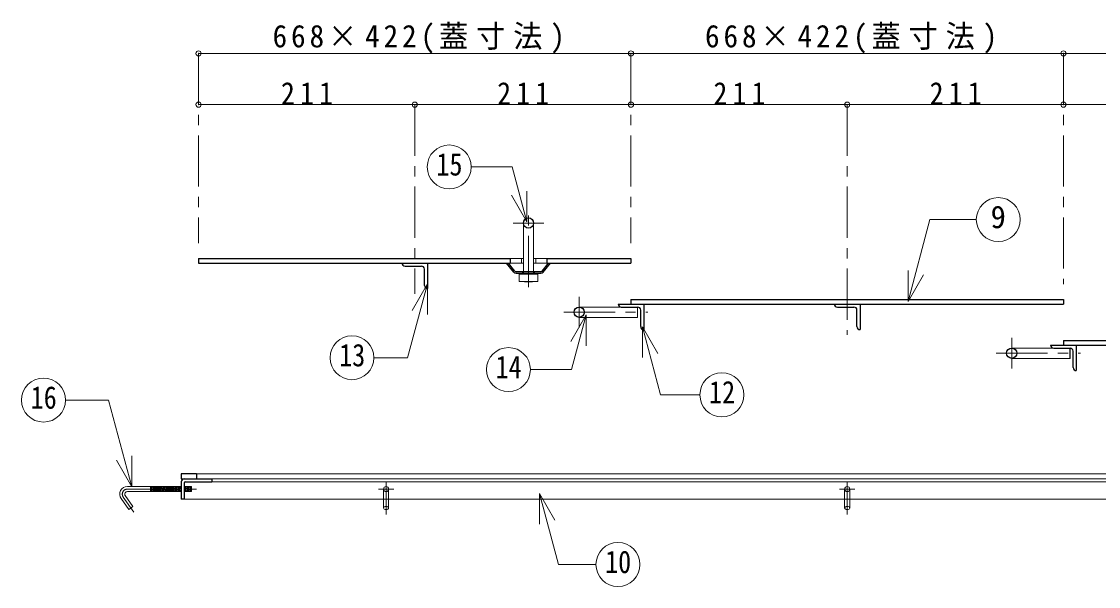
# Model space of a CAD drawing. Units: millimetres at full size, sheet at 1:10. Extents: x -2052 to 1998, y -1453 to 1357.
# Drawn here: x -1151 to -100, y -534 to 17 of the extents above; entities that cross this region are included whole.
import ezdxf
from ezdxf.enums import TextEntityAlignment as Align

# ---------------------------------------------------------------- set-up
doc = ezdxf.new("R2010")
doc.units = ezdxf.units.MM
doc.header["$LTSCALE"] = 10
doc.header["$PDMODE"] = 32
doc.header["$PDSIZE"] = 5
doc.linetypes.add('CHAIN1', pattern=[8, 5, -1, 1, -1])
doc.linetypes.add('DASHED1', pattern=[1.8, 1.2, -0.6])
doc.layers.add('0-0____1', color=4, linetype='Continuous', lineweight=9)
doc.styles.add('ＭＳ ゴシック', font='')
doc.styles.get('ＭＳ ゴシック').set_extended_font_data('MS Gothic')

msp = doc.modelspace()

# ---------------------------------------------------------------- linework, layer by layer
at = {"layer": '0-0____1', "linetype": 'CHAIN1'}
for p, q in [((-977.97, -14.01), (-977.97, -199.01)), ((-555.97, -14.01), (-555.97, -199.01)), ((-133.97, -14.01), (-133.97, -239.01)), ((-766.97, -64.01), (-766.97, -248.51)), ((-344.97, -64.01), (-344.97, -288.51)), ((-655.97, -242.01), (-655.97, -164.51)), ((-670.97, -179.51), (-640.97, -179.51)), ((-606.47, -251.51), (-606.47, -281.51)), ((-621.47, -266.51), (-539.47, -266.51)), ((-184.47, -291.51), (-184.47, -321.51)), ((-199.47, -306.51), (-117.47, -306.51)), ((-1047.37, -439.01), (-979.87, -439.01)), ((-787.47, -439.01), (-802.47, -439.01)), ((-794.97, -431.51), (-794.97, -463.94)), ((-337.47, -439.01), (-352.47, -439.01)), ((-344.97, -431.51), (-344.97, -463.94)), ((-1051.46, -446.87), (-1041.15, -461.6))]:
    msp.add_line(p, q, dxfattribs=at)
at = {"layer": '0-0____1'}
for p, q in [((-977.97, -14.01), (-555.97, -14.01)), ((-555.97, -14.01), (-133.97, -14.01)), ((-133.97, -14.01), (288.03, -14.01)), ((-977.97, -64.01), (-766.97, -64.01)), ((-766.97, -64.01), (-555.97, -64.01)), ((-555.97, -64.01), (-344.97, -64.01)), ((-344.97, -64.01), (-133.97, -64.01)), ((-133.97, -64.01), (77.03, -64.01)), ((-660.97, -214.01), (-662.97, -214.01)), ((-660.97, -218.51), (-662.97, -218.51)), ((-648.97, -214.01), (-650.97, -214.01)), ((-648.97, -218.51), (-650.97, -218.51)), ((290.03, -424.01), (-979.97, -424.01)), ((-1024.87, -441.51), (-1024.87, -436.51)), ((-1024, -436.51), (-1024.41, -441.51)), ((-1023, -436.51), (-1023.41, -441.51)), ((-1022, -436.51), (-1022.4, -441.51)), ((-1020.99, -436.51), (-1021.4, -441.51)), ((-1019.99, -436.51), (-1020.4, -441.51)), ((-1018.99, -436.51), (-1019.39, -441.51)), ((-1017.98, -436.51), (-1018.39, -441.51)), ((-1016.98, -436.51), (-1017.39, -441.51)), ((-1015.98, -436.51), (-1016.38, -441.51)), ((-1014.97, -436.51), (-1015.38, -441.51)), ((-1013.97, -436.51), (-1014.38, -441.51)), ((-1012.97, -436.51), (-1013.37, -441.51)), ((-1011.96, -436.51), (-1012.37, -441.51)), ((-1010.96, -436.51), (-1011.37, -441.51)), ((-1009.96, -436.51), (-1010.36, -441.51)), ((-1008.95, -436.51), (-1009.36, -441.51)), ((-1007.95, -436.51), (-1008.36, -441.51)), ((-1006.95, -436.51), (-1007.35, -441.51)), ((-1005.94, -436.51), (-1006.35, -441.51)), ((-1004.94, -436.51), (-1005.35, -441.51)), ((-1003.94, -436.51), (-1004.34, -441.51)), ((-1002.93, -436.51), (-1003.34, -441.51)), ((-1001.93, -436.51), (-1002.34, -441.51)), ((-1000.93, -436.51), (-1001.33, -441.51)), ((-999.92, -436.51), (-1000.33, -441.51)), ((-998.92, -436.51), (-999.33, -441.51)), ((-997.92, -436.51), (-998.32, -441.51)), ((-996.91, -436.51), (-997.32, -441.51)), ((-995.91, -436.51), (-996.32, -441.51)), ((-994.97, -437.34), (-995.31, -441.51)), ((-991.9, -436.51), (-991.97, -437.46)), ((-990.89, -436.51), (-991.3, -441.51)), ((-989.89, -436.51), (-990.3, -441.51)), ((-988.89, -436.51), (-989.29, -441.51)), ((-987.88, -436.51), (-988.29, -441.51)), ((-986.88, -436.51), (-987.29, -441.51)), ((-985.88, -436.51), (-986.28, -441.51)), ((-984.87, -436.51), (-985.28, -441.51)), ((115.03, -449.01), (-991.97, -449.01)), ((-797.47, -449.01), (-797.47, -457.5)), ((-792.47, -449.01), (-792.47, -457.5)), ((-347.47, -449.01), (-347.47, -457.5)), ((-342.47, -449.01), (-342.47, -457.5))]:
    msp.add_line(p, q, dxfattribs=at)
at = {"layer": '0-0____1', "color": 7, "lineweight": 18}
for p, q in [((-657.59, -178.46), (-672.59, -152.48)), ((-657.59, -178.46), (-657.59, -148.46)), ((-285.6, -255.93), (-264.21, -176.11)), ((-219, -176.11), (-264.21, -176.11)), ((-660.97, -179.51), (-660.97, -227.01)), ((-650.97, -179.51), (-650.97, -227.01)), ((-673.97, -218.51), (-662.97, -218.51)), ((-637.97, -218.51), (-648.97, -218.51)), ((-664.97, -229.51), (-646.97, -229.51)), ((-664.97, -236.51), (-664.97, -229.51)), ((-660.97, -228.51), (-660.97, -229.11)), ((-659.97, -229.01), (-651.97, -229.01)), ((-651.97, -229.01), (-655.97, -229.51)), ((-655.97, -229.51), (-655.97, -236.51)), ((-646.97, -229.51), (-651.97, -229.01)), ((-650.97, -228.51), (-650.97, -229.11)), ((-646.97, -236.51), (-646.97, -229.51)), ((-285.6, -255.93), (-285.6, -225.93)), ((-285.6, -255.93), (-270.6, -229.95)), ((-754.63, -238.89), (-773.93, -310.91)), ((-754.63, -238.89), (-769.63, -264.87)), ((-754.63, -238.89), (-754.63, -268.89)), ((-664.97, -236.51), (-646.97, -236.51)), ((-664.97, -236.51), (-659.97, -237.01)), ((-659.97, -237.01), (-655.97, -236.51)), ((-655.97, -236.51), (-651.97, -237.01)), ((-606.47, -261.51), (-565.47, -261.51)), ((-599.59, -269.16), (-614.59, -295.14)), ((-599.59, -269.16), (-613.87, -322.44)), ((-599.59, -269.16), (-599.59, -299.16)), ((-544.83, -280.77), (-529.83, -306.75)), ((-544.83, -280.77), (-544.83, -310.77)), ((-544.83, -280.77), (-527.06, -347.09)), ((-184.47, -301.51), (-143.47, -301.51)), ((-773.93, -310.91), (-806.81, -310.91)), ((-184.47, -311.51), (-127.47, -311.51)), ((-613.87, -322.44), (-654.11, -322.44)), ((-1065.74, -352.24), (-1107.83, -352.24)), ((-1043.1, -436.71), (-1065.74, -352.24)), ((-488.73, -347.09), (-527.06, -347.09)), ((-1043.1, -436.71), (-1043.1, -406.71)), ((-1043.1, -436.71), (-1058.1, -410.73)), ((-964.97, -429.01), (275.03, -429.01)), ((-1047.37, -436.51), (-994.97, -436.51)), ((-991.97, -436.51), (-984.87, -436.51)), ((-984.87, -441.51), (-984.87, -436.51)), ((-964.97, -432.01), (275.03, -432.01)), ((-1053.51, -448.31), (-1046.07, -458.94)), ((-1049.42, -445.44), (-1041.97, -456.07)), ((-1047.37, -441.51), (-994.97, -441.51)), ((-991.97, -441.51), (-984.87, -441.51)), ((-645.17, -443.28), (-630.17, -469.26)), ((-645.17, -443.28), (-645.17, -473.28)), ((-645.17, -443.28), (-626.59, -512.6)), ((-1041.97, -456.07), (-1046.07, -458.94)), ((-590.14, -512.6), (-626.59, -512.6))]:
    msp.add_line(p, q, dxfattribs=at)
at = {"layer": '0-0____1', "color": 5, "lineweight": 25}
for p, q in [((-977.97, -214.01), (-977.97, -218.51)), ((-977.97, -214.01), (-673.97, -214.01)), ((-977.97, -218.51), (-673.97, -218.51)), ((-754.47, -218.51), (-754.47, -243.51)), ((-670.37, -227.38), (-677.47, -218.51)), ((-669.2, -226.44), (-675.55, -218.51)), ((-673.97, -214.01), (-673.97, -218.51)), ((-642.74, -226.44), (-636.39, -218.51)), ((-641.57, -227.38), (-634.47, -218.51)), ((-637.97, -214.01), (-555.97, -214.01)), ((-555.97, -214.01), (-555.97, -218.51)), ((-776.47, -221.51), (-760.47, -221.51)), ((-757.47, -240.51), (-757.47, -224.51)), ((-643.92, -227.01), (-668.03, -227.01)), ((-668.03, -228.51), (-643.92, -228.51)), ((-568.47, -258.51), (-133.97, -258.51)), ((-565.47, -261.51), (-549.47, -261.51)), ((-555.97, -254.01), (-133.97, -254.01)), ((-555.97, -254.01), (-555.97, -258.51)), ((-543.47, -258.51), (-543.47, -283.51)), ((-354.47, -261.51), (-338.47, -261.51)), ((-332.47, -258.51), (-332.47, -283.51)), ((-133.97, -254.01), (-133.97, -258.51)), ((-546.47, -280.51), (-546.47, -264.51)), ((-335.47, -280.51), (-335.47, -264.51)), ((-133.97, -294.01), (-133.97, -298.51)), ((-133.97, -294.01), (288.03, -294.01)), ((-146.47, -298.51), (288.03, -298.51)), ((-143.47, -301.51), (-127.47, -301.51)), ((-127.47, -311.51), (-127.47, -301.51)), ((-124.47, -320.51), (-124.47, -304.51)), ((-121.47, -298.51), (-121.47, -323.51)), ((-994.97, -424.01), (-994.97, -429.01)), ((-979.97, -424.01), (-994.97, -424.01)), ((-994.97, -429.01), (-964.97, -429.01)), ((-979.97, -424.01), (-979.97, -429.01)), ((-964.97, -429.01), (-964.97, -432.01)), ((-994.97, -432.01), (-994.97, -449.01)), ((-991.97, -433.01), (-991.97, -449.01)), ((-990.97, -432.01), (-964.97, -432.01)), ((-991.97, -449.01), (-994.97, -449.01))]:
    msp.add_line(p, q, dxfattribs=at)
at = {"layer": '0-0____1', "linetype": 'DASHED1'}
for p, q in [((-661.97, -227.01), (-661.97, -228.51)), ((-660.97, -227.01), (-660.97, -228.51)), ((-650.97, -227.01), (-650.97, -228.51)), ((-649.97, -227.01), (-649.97, -228.51)), ((-797.47, -449.01), (-797.47, -439.01)), ((-792.47, -449.01), (-792.47, -439.01)), ((-347.47, -449.01), (-347.47, -439.01)), ((-342.47, -449.01), (-342.47, -439.01))]:
    msp.add_line(p, q, dxfattribs=at)
at = {"layer": '0-0____1', "color": 7, "lineweight": 18}
for points in [[(-657.59, -178.46), (-671.98, -124.77), (-711.93, -124.77)], [(-673.97, -214.01), (-662.97, -214.01), (-662.97, -218.51)], [(-637.97, -214.01), (-648.97, -214.01), (-648.97, -218.51)], [(-655.97, -229.51), (-659.97, -229.01), (-664.97, -229.51)], [(-659.97, -237.01), (-651.97, -237.01), (-646.97, -236.51)], [(-606.47, -271.51), (-549.47, -271.51), (-549.47, -261.51)]]:
    msp.add_lwpolyline(points, dxfattribs=at)
at = {"layer": '0-0____1', "color": 5, "lineweight": 25}
msp.add_lwpolyline([(-637.97, -214.01), (-637.97, -218.51), (-555.97, -218.51)], dxfattribs=at)
at = {"layer": '0-0____1', "color": 7, "lineweight": 18}
for centre in [(-733.36, -124.77), (-197.57, -176.11), (-828.24, -310.91), (-675.53, -322.44), (-467.3, -347.09), (-1129.26, -352.24), (-568.72, -512.6)]:
    msp.add_circle(centre, 21.43, dxfattribs=at)
at = {"layer": '0-0____1', "color": 5, "lineweight": 25}
for centre in [(-655.97, -179.51), (-606.47, -266.51), (-184.47, -306.51)]:
    msp.add_circle(centre, 5, dxfattribs=at)
at = {"layer": '0-0____1'}
for centre in [(-794.97, -439.01), (-344.97, -439.01)]:
    msp.add_circle(centre, 2.5, dxfattribs=at)
at = {"layer": '0-0____1', "color": 5, "lineweight": 25}
for centre, radius, start, end in [((-776.47, -218.51), 3, 180, 270), ((-760.47, -224.51), 3, 0, 90), ((-668.03, -225.51), 3, 218.65981, 270), ((-668.03, -225.51), 1.5, 218.65981, 270), ((-643.92, -225.51), 1.5, 270, 321.34019), ((-643.92, -225.51), 3, 270, 321.34019), ((-754.47, -240.51), 3, 180, 270), ((-565.47, -258.51), 3, 180, 270), ((-549.47, -264.51), 3, 0, 90), ((-354.47, -258.51), 3, 180, 270), ((-338.47, -264.51), 3, 0, 90), ((-543.47, -280.51), 3, 180, 270), ((-332.47, -280.51), 3, 180, 270), ((-143.47, -298.51), 3, 180, 270), ((-127.47, -304.51), 3, 0, 90), ((-121.47, -320.51), 3, 180, 270), ((-991.97, -432.01), 3, 90, 180), ((-990.97, -433.01), 1, 90, 180)]:
    msp.add_arc(centre, radius, start, end, dxfattribs=at)
at = {"layer": '0-0____1', "color": 7, "lineweight": 18}
for radius in [7.5, 2.5]:
    msp.add_arc((-1047.37, -444.01), radius, 90, 215, dxfattribs=at)
at = {"layer": '0-0____1', "linetype": 'CHAIN1'}
msp.add_arc((-1047.37, -444.01), 5, 90, 215, dxfattribs=at)
at = {"layer": '0-0____1'}
for centre in [(-794.97, -457.49), (-344.97, -457.49)]:
    msp.add_ellipse(centre, major_axis=(2.5, 0), ratio=0.57, dxfattribs=at)
for p in [(-977.97, -14.01), (-555.97, -14.01), (-133.97, -14.01), (-977.97, -64.01), (-766.97, -64.01), (-555.97, -64.01), (-344.97, -64.01), (-133.97, -64.01)]:
    msp.add_point(p, dxfattribs=at)

# ---------------------------------------------------------------- texts
at = {"layer": '0-0____1', "color": 7, "style": 'ＭＳ ゴシック', "width": 0.85}
for s, p in [('15', (-745.86, -139.77)), ('13', (-840.74, -325.91)), ('14', (-688.03, -337.44)), ('12', (-479.8, -362.09)), ('16', (-1141.76, -367.24)), ('10', (-581.22, -527.6))]:
    msp.add_text(s, height=21.99, dxfattribs=at).set_placement(p, align=Align.BOTTOM_LEFT)
at = {"layer": '0-0____1', "color": 7, "style": 'ＭＳ ゴシック'}
msp.add_text('9', height=21.99, dxfattribs=at).set_placement((-205.07, -191.11), align=Align.BOTTOM_LEFT)
at = {"layer": '0-0____1', "color": 7, "char_height": 21.99, "attachment_point": 7, "style": 'ＭＳ ゴシック'}
for s, insert in [('\\T1.27;\\W0.95;668×422(蓋寸法)', (-905.72, -14.01)), ('\\T1.27;\\W0.95;668×422(蓋寸法)', (-483.72, -14.01)), ('\\T1.38;\\W0.9;211', (-897.47, -64.01)), ('\\T1.38;\\W0.9;211', (-686.47, -64.01)), ('\\T1.38;\\W0.9;211', (-475.47, -64.01)), ('\\T1.38;\\W0.9;211', (-264.47, -64.01))]:
    msp.add_mtext(s, dxfattribs=dict(at, insert=insert))

doc.saveas('drawing.dxf')
